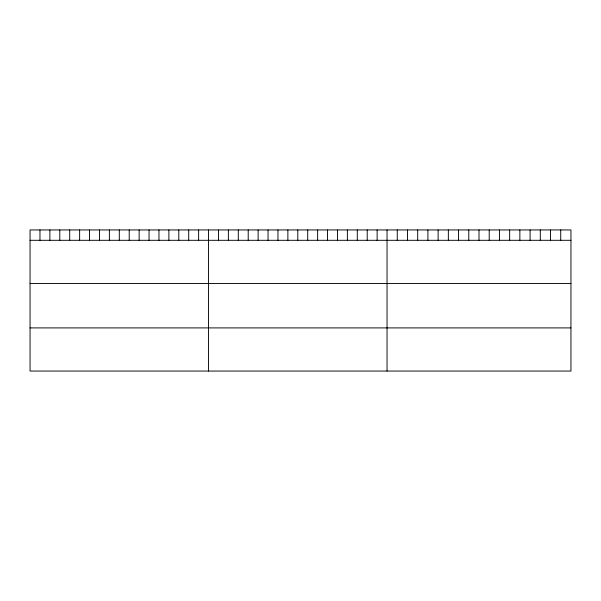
<?xml version="1.0" encoding="UTF-8"?>
<svg xmlns="http://www.w3.org/2000/svg" width="601" height="601" viewBox="0 0 601 601"><rect width="100%" height="100%" fill="white"/><g stroke="black" fill="none" stroke-linecap="round" stroke-linejoin="round"><path stroke-width="0.9" d="M570.95 240.302L570.95 371.057L30.05 371.057L30.05 229.943L570.95 229.943L570.95 240.302L30.05 240.302M30.05 283.454L570.95 283.454M30.05 327.906L570.95 327.906M560.733 229.943L560.733 240.302M550.516 229.943L550.516 240.302M540.299 229.943L540.299 240.302M530.082 229.943L530.082 240.302M519.865 229.943L519.865 240.302M509.648 229.943L509.648 240.302M499.431 229.943L499.431 240.302M489.214 229.943L489.214 240.302M478.997 229.943L478.997 240.302M468.78 229.943L468.78 240.302M458.563 229.943L458.563 240.302M448.346 229.943L448.346 240.302M438.129 229.943L438.129 240.302M427.912 229.943L427.912 240.302M417.695 229.943L417.695 240.302M407.478 229.943L407.478 240.302M397.261 229.943L397.261 240.302M387.044 229.943L387.044 371.057M377.127 229.943L377.127 240.302M367.211 229.943L367.211 240.302M357.295 229.943L357.295 240.302M347.378 229.943L347.378 240.302M337.462 229.943L337.462 240.302M327.545 229.943L327.545 240.302M317.628 229.943L317.628 240.302M307.712 229.943L307.712 240.302M297.795 229.943L297.795 240.302M287.879 229.943L287.879 240.302M277.962 229.943L277.962 240.302M268.046 229.943L268.046 240.302M258.13 229.943L258.13 240.302M248.213 229.943L248.213 240.302M238.296 229.943L238.296 240.302M228.38 229.943L228.38 240.302M218.464 229.943L218.464 240.302M208.547 229.943L208.547 371.057M198.63 229.943L198.63 240.302M188.714 229.943L188.714 240.302M178.797 229.943L178.797 240.302M168.881 229.943L168.881 240.302M158.964 229.943L158.964 240.302M149.048 229.943L149.048 240.302M139.131 229.943L139.131 240.302M129.215 229.943L129.215 240.302M119.299 229.943L119.299 240.302M109.382 229.943L109.382 240.302M99.466 229.943L99.466 240.302M89.549 229.943L89.549 240.302M79.632 229.943L79.632 240.302M69.716 229.943L69.716 240.302M59.799 229.943L59.799 240.302M49.883 229.943L49.883 240.302M39.967 229.943L39.967 240.302"/></g></svg>
